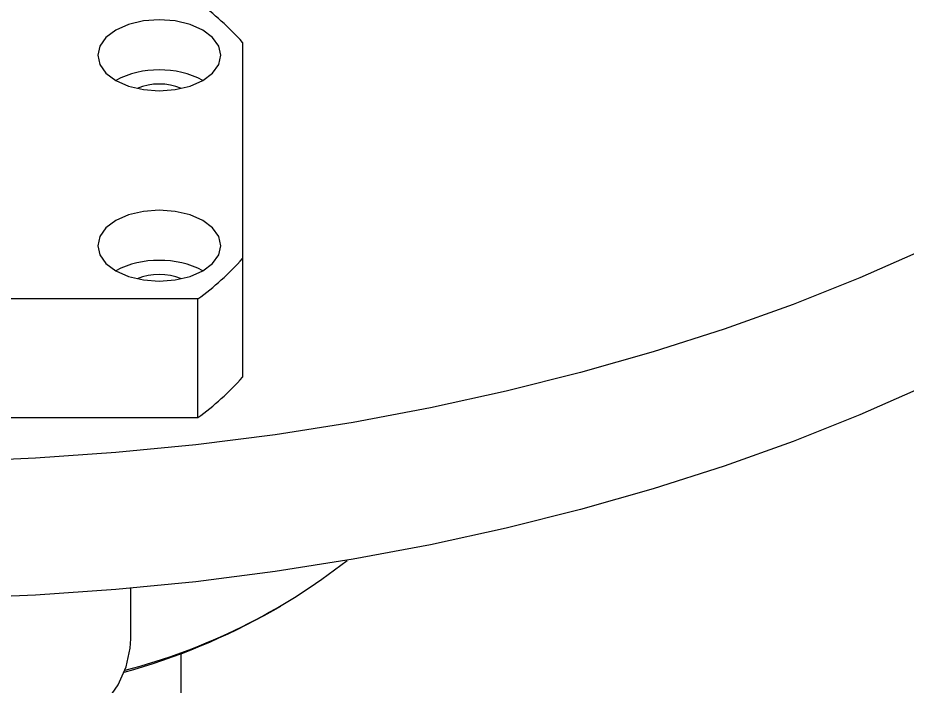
# Model space of a CAD drawing. Header units: millimetres. Extents: x 334 to 3694, y 0 to 2376.
# Drawn here: x 2610.2 to 2657.91, y 1085.34 to 1121.21 of the extents above; entities that cross this region are included whole.
import ezdxf

# ---------------------------------------------------------------- set-up
doc = ezdxf.new("R2010")
doc.units = ezdxf.units.MM
doc.header["$LTSCALE"] = 3
doc.layers.add('1_외형선', color=7, linetype='Continuous', lineweight=25)

msp = doc.modelspace()

# ---------------------------------------------------------------- linework, layer by layer
at = {"layer": '1_외형선'}
for p, q in [((2622.264, 1119.882), (2622.264, 1108.29)), ((2622.264, 1108.29), (2622.264, 1101.921)), ((2619.854, 1106.119), (2585.075, 1106.119)), ((2619.854, 1099.75), (2619.854, 1106.119)), ((2602.464, 1099.75), (2619.854, 1099.75)), ((2616.264, 1087.875), (2616.264, 1090.591)), ((2623.893, 1089.392), (2624.317, 1089.637)), ((2618.964, 1084.588), (2618.964, 1087.088))]:
    msp.add_line(p, q, dxfattribs=at)
at = {"layer": '1_외형선', "flags": 128}
for points in [[(2617.793, 1121.1), (2616.939, 1121.035), (2616.143, 1120.844), (2615.459, 1120.542), (2614.935, 1120.147), (2614.605, 1119.688), (2614.493, 1119.195), (2614.605, 1118.702), (2614.935, 1118.242), (2615.459, 1117.848), (2616.143, 1117.545), (2616.939, 1117.355), (2617.793, 1117.29), (2618.647, 1117.355), (2619.443, 1117.545), (2620.126, 1117.848), (2620.651, 1118.242), (2620.98, 1118.702), (2621.093, 1119.195), (2620.98, 1119.688), (2620.651, 1120.147), (2620.126, 1120.542), (2619.443, 1120.844), (2618.647, 1121.035), (2617.793, 1121.1)], [(2617.793, 1110.882), (2616.939, 1110.817), (2616.143, 1110.626), (2615.459, 1110.324), (2614.935, 1109.929), (2614.605, 1109.47), (2614.493, 1108.977), (2614.605, 1108.484), (2614.935, 1108.024), (2615.459, 1107.63), (2616.143, 1107.327), (2616.939, 1107.137), (2617.793, 1107.072), (2618.647, 1107.137), (2619.443, 1107.327), (2620.126, 1107.63), (2620.651, 1108.024), (2620.98, 1108.484), (2621.093, 1108.977), (2620.98, 1109.47), (2620.651, 1109.929), (2620.126, 1110.324), (2619.443, 1110.626), (2618.647, 1110.817), (2617.793, 1110.882)], [(2658.821, 1108.773), (2655.365, 1107.248), (2651.785, 1105.822), (2648.091, 1104.497), (2644.289, 1103.277), (2640.39, 1102.164), (2636.403, 1101.161), (2632.336, 1100.271), (2628.199, 1099.495), (2624.003, 1098.835), (2619.756, 1098.293), (2615.468, 1097.871), (2611.15, 1097.568), (2606.812, 1097.386), (2602.464, 1097.325), (2598.116, 1097.386), (2593.778, 1097.568), (2589.46, 1097.871), (2585.173, 1098.293), (2580.926, 1098.835), (2576.729, 1099.495), (2572.593, 1100.271), (2568.526, 1101.161), (2564.538, 1102.164)], [(2658.821, 1101.424), (2655.365, 1099.899), (2651.785, 1098.473), (2648.091, 1097.148), (2644.289, 1095.928), (2640.39, 1094.815), (2636.403, 1093.812), (2632.336, 1092.922), (2628.199, 1092.146), (2624.003, 1091.486), (2619.756, 1090.945), (2615.468, 1090.522), (2611.15, 1090.219), (2606.812, 1090.037), (2602.464, 1089.977), (2598.116, 1090.037), (2593.778, 1090.219), (2589.46, 1090.522), (2585.173, 1090.945), (2580.926, 1091.486), (2576.729, 1092.146), (2572.593, 1092.922), (2568.526, 1093.812), (2564.538, 1094.815)], [(2612.664, 1082.508), (2613.097, 1082.797), (2614.116, 1083.606), (2614.951, 1084.483), (2615.589, 1085.413), (2616.02, 1086.382), (2616.237, 1087.374), (2616.264, 1087.875)]]:
    msp.add_lwpolyline(points, dxfattribs=at)
at = {"layer": '1_외형선'}
for centre, radius, start, end in [((2611.262, 1110.088), 14.729, 41.6736, 54.3169), ((2617.699, 1113.639), 4.767, 88.8728, 118.0174), ((2617.887, 1113.639), 4.767, 61.9826, 91.1272), ((2617.793, 1114.546), 3.105, 67.5909, 112.4091), ((2617.699, 1103.421), 4.767, 88.8728, 118.0174), ((2617.887, 1103.421), 4.767, 61.9826, 91.1272), ((2611.262, 1118.083), 14.729, 305.6831, 318.3264), ((2617.793, 1104.328), 3.105, 67.5909, 112.4091), ((2611.262, 1111.714), 14.729, 305.6831, 318.3264), ((2607.89, 1117.493), 32.315, 284.4538, 308.1723), ((2606.339, 1120.46), 35.684, 285.5592, 299.4668)]:
    msp.add_arc(centre, radius, start, end, dxfattribs=at)

doc.saveas('drawing.dxf')
